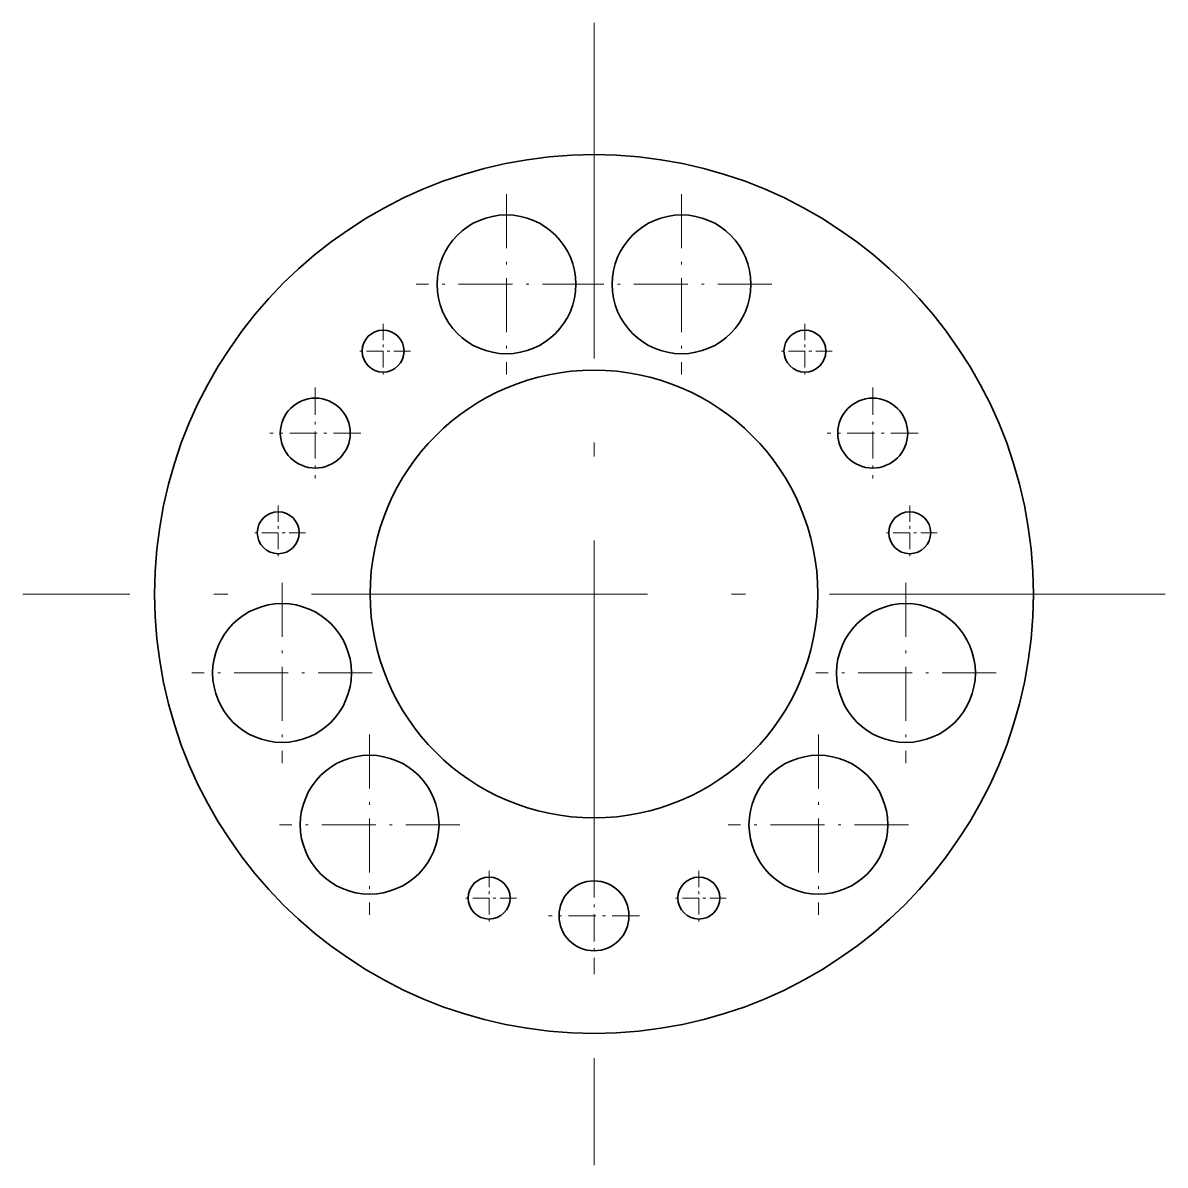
# Model space of a CAD drawing. Extents: x 574.1 to 614.9, y 400.1 to 440.9.
import ezdxf

# ---------------------------------------------------------------- set-up
doc = ezdxf.new("R2010")
doc.units = 0
doc.linetypes.add('DASHDOT', pattern=[18.5, 12, -3, 0.5, -3])

msp = doc.modelspace()

# ---------------------------------------------------------------- linework, layer by layer
at = {"color": 7, "linetype": 'DASHDOT', "lineweight": 13}
for p, q in [((594.5, 440.910004), (594.5, 400.089996)), ((614.909973, 420.5), (574.090027, 420.5))]:
    msp.add_line(p, q, dxfattribs=at)
at = {"color": 7, "linetype": 'DASHDOT', "lineweight": 13, "ltscale": 0.1612}
for p, q in [((591.369995, 434.789856), (591.369995, 428.341858)), ((597.630005, 434.789856), (597.630005, 428.341858)), ((594.593994, 431.565857), (588.145996, 431.565857)), ((600.854004, 431.565857), (594.406006, 431.565857)), ((583.351685, 420.901733), (583.351685, 414.453735)), ((605.648315, 420.901733), (605.648315, 414.453735)), ((586.575684, 417.677734), (580.127686, 417.677734)), ((608.872314, 417.677734), (602.424316, 417.677734)), ((586.481689, 415.480408), (586.481689, 409.03241)), ((602.518311, 415.480408), (602.518311, 409.03241)), ((589.705688, 412.256409), (583.25769, 412.256409)), ((605.74231, 412.256409), (599.294312, 412.256409))]:
    msp.add_line(p, q, dxfattribs=at)
at = {"color": 7, "linetype": 'DASHDOT', "lineweight": 13, "ltscale": 0.04875}
for p, q in [((586.962952, 430.152924), (586.962952, 428.202911)), ((602.037048, 430.152924), (602.037048, 428.202911)), ((587.937988, 429.177917), (585.987976, 429.177917)), ((603.012024, 429.177917), (601.062012, 429.177917)), ((583.216187, 423.6633), (583.216187, 421.713318)), ((605.783813, 423.6633), (605.783813, 421.713318)), ((584.191223, 422.688293), (582.241211, 422.688293)), ((606.758789, 422.688293), (604.808777, 422.688293)), ((590.753235, 410.608795), (590.753235, 408.658783)), ((598.246765, 410.608795), (598.246765, 408.658783)), ((591.72821, 409.633789), (589.778198, 409.633789)), ((599.221802, 409.633789), (597.27179, 409.633789))]:
    msp.add_line(p, q, dxfattribs=at)
at = {"color": 7, "linetype": 'DASHDOT', "lineweight": 13, "ltscale": 0.08125}
for p, q in [((584.54071, 427.875), (584.54071, 424.625)), ((604.45929, 427.875), (604.45929, 424.625)), ((586.16571, 426.25), (582.91571, 426.25)), ((606.08429, 426.25), (602.83429, 426.25)), ((594.5, 410.625), (594.5, 407.375)), ((596.125, 409), (592.875, 409))]:
    msp.add_line(p, q, dxfattribs=at)
at = {"color": 7, "lineweight": 35}
for centre, radius in [((594.5, 420.5), 15.7), ((591.369995, 431.565857), 2.48), ((597.630005, 431.565857), 2.48), ((586.962952, 429.177917), 0.75), ((602.037048, 429.177917), 0.75), ((594.5, 420.5), 8), ((584.54071, 426.25), 1.25), ((604.45929, 426.25), 1.25), ((583.216187, 422.688293), 0.75), ((605.783813, 422.688293), 0.75), ((583.351685, 417.677734), 2.48), ((605.648315, 417.677734), 2.48), ((586.481689, 412.256409), 2.48), ((602.518311, 412.256409), 2.48), ((590.753235, 409.633789), 0.75), ((594.5, 409), 1.25), ((598.246765, 409.633789), 0.75)]:
    msp.add_circle(centre, radius, dxfattribs=at)

doc.saveas('drawing.dxf')
